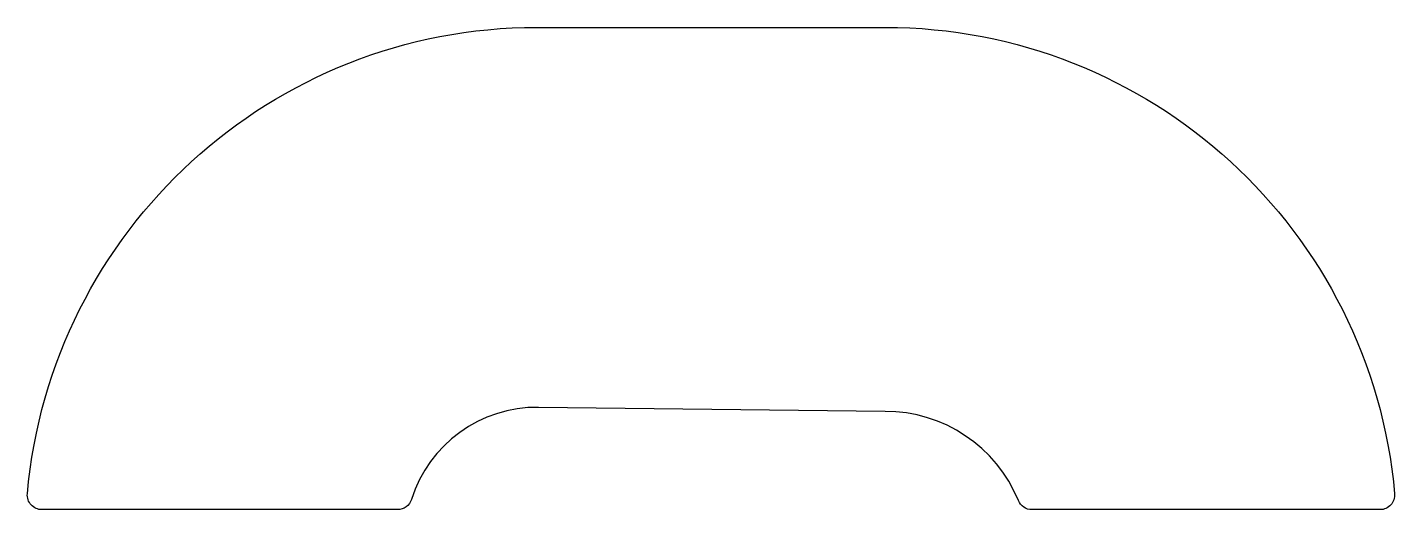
# Model space of a CAD drawing. Header units: millimetres. Extents: x -7 to 11.7, y 0.4 to 7.
import ezdxf

# ---------------------------------------------------------------- set-up
doc = ezdxf.new("R2010")
doc.units = ezdxf.units.MM
doc.layers.get('0').update_dxf_attribs({"linetype": 'CONTINUOUS'})

msp = doc.modelspace()

# ---------------------------------------------------------------- linework, layer by layer
msp.add_lwpolyline([(4.763, 1.745), (0.021, 1.8, 0.330759), (-1.717, 0.54, -0.327538), (-1.908, 0.4), (-6.773, 0.4, -0.440334), (-6.973, 0.618, -0.388567), (0, 7), (4.763, 7, -0.388567), (11.735, 0.618, -0.440334), (11.536, 0.4), (6.773, 0.4, -0.30398), (6.588, 0.524, 0.304427)], format="xyb", close=True)

doc.saveas('drawing.dxf')
